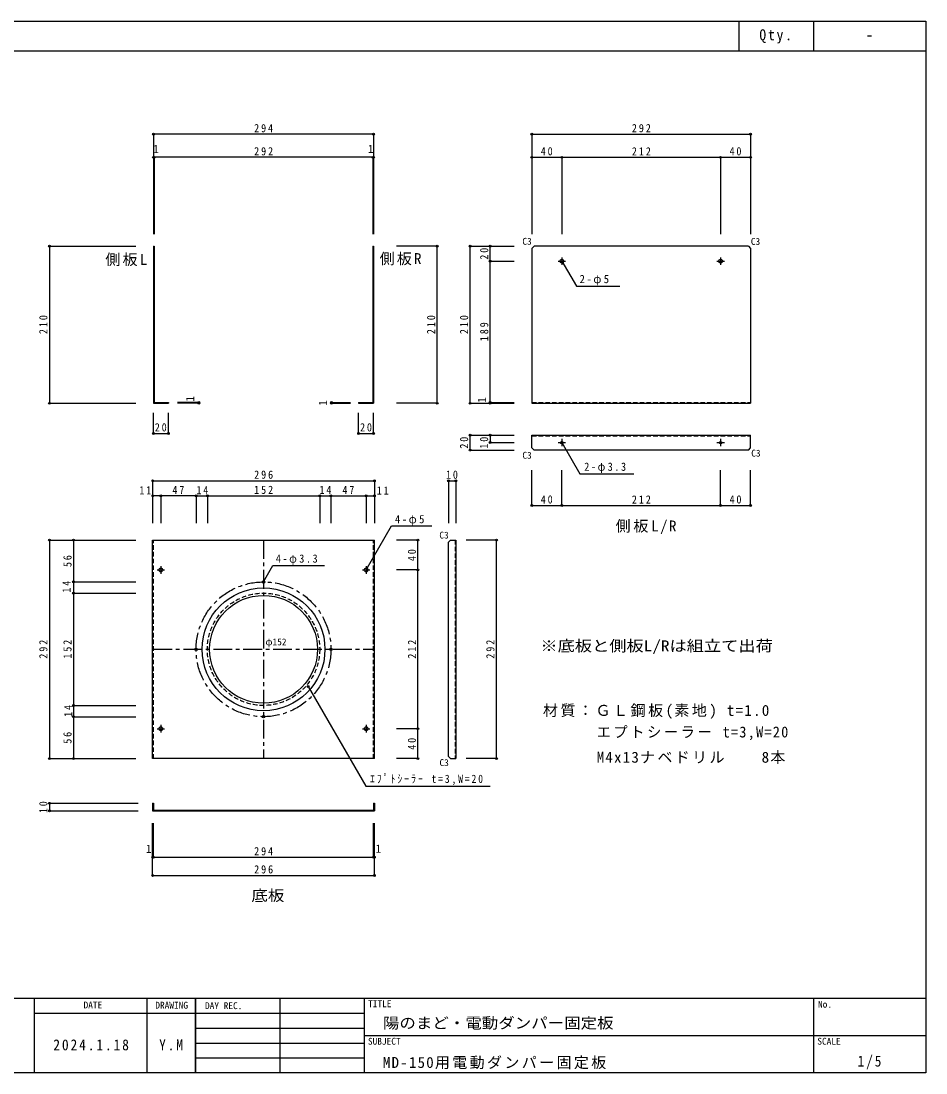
# Model space of a CAD drawing. Units: millimetres at full size, sheet at 1:5. Extents: x -2092 to 2028, y -605 to 800.
# Drawn here: x -1280 to -72, y -605 to 800 of the extents above; entities that cross this region are included whole.
import ezdxf
from ezdxf.enums import TextEntityAlignment as Align

# ---------------------------------------------------------------- set-up
doc = ezdxf.new("R2010")
doc.units = ezdxf.units.MM
doc.header["$LTSCALE"] = 5
doc.header["$PDMODE"] = 32
doc.header["$PDSIZE"] = 2.5
doc.linetypes.add('CHAIN1', pattern=[8, 5, -1, 1, -1])
doc.linetypes.add('DASHED1', pattern=[1.8, 1.2, -0.6])
doc.layers.add('0-0', color=7, linetype='Continuous')
doc.layers.add('F-0', color=2, linetype='Continuous')
doc.styles.add('ＭＳ ゴシック', font='')
doc.styles.get('ＭＳ ゴシック').set_extended_font_data('MS Gothic')

msp = doc.modelspace()

# ---------------------------------------------------------------- linework, layer by layer
at = {"layer": '0-0', "color": 4}
for p, q in [((-809.049, 648.54), (-1103.049, 648.54)), ((-1103.049, 648.54), (-1103.049, 514.972)), ((-809.049, 648.54), (-809.049, 514.972)), ((-597.749, 648.54), (-305.749, 648.54)), ((-597.749, 648.54), (-597.749, 514.972)), ((-305.749, 648.54), (-305.749, 514.972)), ((-1102.049, 617.714), (-1103.049, 617.714)), ((-1103.049, 617.714), (-1103.049, 514.972)), ((-810.049, 617.714), (-1102.049, 617.714)), ((-1102.049, 617.714), (-1102.049, 514.972)), ((-809.049, 617.714), (-810.049, 617.714)), ((-810.049, 617.714), (-810.049, 514.972)), ((-809.049, 617.714), (-809.049, 514.972)), ((-597.749, 617.714), (-557.749, 617.714)), ((-597.749, 617.714), (-597.749, 514.972)), ((-557.749, 617.714), (-557.749, 514.972)), ((-1241.896, 499.139), (-1241.896, 289.139)), ((-1241.896, 499.139), (-1126.596, 499.139)), ((-724.202, 499.139), (-778.345, 499.139)), ((-724.202, 289.139), (-724.202, 499.139)), ((-680.176, 289.139), (-680.176, 499.139)), ((-680.176, 499.139), (-621.337, 499.139)), ((-653.326, 479.139), (-653.326, 499.139)), ((-653.326, 499.139), (-621.337, 499.139)), ((-653.326, 479.139), (-621.337, 479.139)), ((-557.749, 479.139), (-538.383, 445.597)), ((-538.383, 445.597), (-480.407, 445.597)), ((-1241.896, 289.139), (-1126.596, 289.139)), ((-1042.515, 290.139), (-1070.739, 290.139)), ((-1042.515, 289.139), (-1070.739, 289.139)), ((-1042.515, 289.139), (-1042.515, 290.139)), ((-865.373, 289.139), (-865.373, 290.139)), ((-865.373, 290.139), (-839.953, 290.139)), ((-865.373, 289.139), (-839.953, 289.139)), ((-724.202, 289.139), (-778.345, 289.139)), ((-680.176, 289.139), (-621.337, 289.139)), ((-653.326, 289.139), (-653.326, 290.139)), ((-653.326, 290.139), (-621.337, 290.139)), ((-653.326, 289.139), (-621.337, 289.139)), ((-653.326, 289.139), (-621.337, 289.139)), ((-1103.049, 248.983), (-1103.049, 276.376)), ((-1083.049, 248.983), (-1083.049, 276.376)), ((-829.049, 248.983), (-829.049, 276.376)), ((-809.049, 248.983), (-809.049, 276.376)), ((-1103.049, 248.983), (-1083.049, 248.983)), ((-829.049, 248.983), (-809.049, 248.983)), ((-680.176, 226.748), (-680.176, 246.748)), ((-680.176, 246.748), (-621.337, 246.748)), ((-653.326, 246.748), (-653.326, 236.748)), ((-653.326, 246.748), (-621.337, 246.748)), ((-680.176, 226.748), (-621.337, 226.748)), ((-653.326, 236.748), (-621.337, 236.748)), ((-597.749, 152.666), (-597.749, 199.952)), ((-557.749, 152.666), (-557.749, 199.952)), ((-345.749, 152.666), (-345.749, 199.952)), ((-305.749, 152.666), (-305.749, 199.952)), ((-1104.049, 185.727), (-1104.049, 129.136)), ((-1104.049, 185.727), (-808.049, 185.727)), ((-808.049, 185.727), (-808.049, 129.136)), ((-709.284, 185.727), (-699.284, 185.727)), ((-709.284, 185.727), (-709.284, 129.136)), ((-699.284, 185.727), (-699.284, 129.136)), ((-1104.049, 165.454), (-1104.049, 129.136)), ((-1093.049, 165.454), (-1104.049, 165.454)), ((-1104.049, 165.454), (-1104.049, 129.136)), ((-1046.049, 165.454), (-1093.049, 165.454)), ((-1093.049, 165.454), (-1093.049, 129.136)), ((-1046.049, 165.454), (-1046.049, 129.136)), ((-1046.049, 165.454), (-1031.049, 165.454)), ((-1046.049, 165.454), (-1046.049, 129.136)), ((-1031.049, 165.454), (-881.049, 165.454)), ((-1031.049, 165.454), (-1031.049, 129.136)), ((-881.049, 165.454), (-881.049, 129.136)), ((-881.049, 165.454), (-866.049, 165.454)), ((-866.049, 165.454), (-866.049, 129.136)), ((-866.049, 165.454), (-819.049, 165.454)), ((-866.049, 165.454), (-866.049, 129.136)), ((-819.049, 165.454), (-819.049, 129.136)), ((-819.049, 165.454), (-808.049, 165.454)), ((-808.049, 165.454), (-808.049, 129.136)), ((-808.049, 165.454), (-808.049, 129.136)), ((-597.749, 152.666), (-557.749, 152.666)), ((-557.749, 152.666), (-345.749, 152.666)), ((-345.749, 152.666), (-305.749, 152.666)), ((-819.049, 66.589), (-784.967, 125.621)), ((-784.967, 125.621), (-731.258, 125.621)), ((-1241.896, 106.589), (-1241.896, -185.411)), ((-1241.896, 106.589), (-1126.596, 106.589)), ((-1209.662, 106.589), (-1209.662, 50.589)), ((-1209.662, 106.589), (-1126.596, 106.589)), ((-749.864, 106.589), (-778.345, 106.589)), ((-749.864, 66.589), (-749.864, 106.589)), ((-645.116, 106.589), (-685.484, 106.589)), ((-645.116, -185.411), (-645.116, 106.589)), ((-956.049, 50.589), (-943.422, 72.459)), ((-943.422, 72.459), (-874.803, 72.459)), ((-749.864, 66.589), (-778.345, 66.589)), ((-749.864, -145.411), (-749.864, 66.589)), ((-1209.662, 50.589), (-1126.596, 50.589)), ((-749.864, -145.411), (-778.345, -145.411)), ((-749.864, -185.411), (-749.864, -145.411)), ((-1241.896, -185.411), (-1126.596, -185.411)), ((-749.864, -185.411), (-778.345, -185.411)), ((-645.116, -185.411), (-685.484, -185.411)), ((-1241.896, -245.059), (-1241.896, -255.059)), ((-1241.896, -245.059), (-1123.549, -245.059)), ((-1241.896, -255.059), (-1123.549, -255.059)), ((-1104.049, -341.435), (-1104.049, -271.739)), ((-1104.049, -317.206), (-1104.049, -271.739)), ((-1103.049, -317.206), (-1103.049, -271.739)), ((-809.049, -317.206), (-809.049, -271.739)), ((-808.049, -341.435), (-808.049, -271.739)), ((-808.049, -317.206), (-808.049, -271.739)), ((-1104.049, -317.206), (-1103.049, -317.206)), ((-1103.049, -317.206), (-809.049, -317.206)), ((-809.049, -317.206), (-808.049, -317.206)), ((-1104.049, -341.435), (-808.049, -341.435))]:
    msp.add_line(p, q, dxfattribs=at)
at = {"layer": '0-0'}
for p, q in [((-1103.049, 499.139), (-1102.049, 499.139)), ((-1103.049, 499.139), (-1103.049, 289.139)), ((-1102.049, 499.139), (-1102.049, 290.139)), ((-810.049, 499.139), (-809.049, 499.139)), ((-810.049, 499.139), (-810.049, 290.139)), ((-809.049, 499.139), (-809.049, 289.139)), ((-597.749, 496.139), (-594.749, 499.139)), ((-597.749, 496.139), (-597.749, 289.139)), ((-308.749, 499.139), (-594.749, 499.139)), ((-308.749, 499.139), (-305.749, 496.139)), ((-305.749, 496.139), (-305.749, 289.139)), ((-1103.049, 289.139), (-1083.049, 289.139)), ((-1102.049, 290.139), (-1083.049, 290.139)), ((-1083.049, 290.139), (-1083.049, 289.139)), ((-829.049, 290.139), (-810.049, 290.139)), ((-597.749, 289.139), (-305.749, 289.139)), ((-597.749, 246.748), (-305.749, 246.748)), ((-597.749, 229.748), (-597.749, 246.748)), ((-305.749, 229.748), (-305.749, 246.748)), ((-597.749, 229.748), (-594.749, 226.748)), ((-308.749, 226.748), (-594.749, 226.748)), ((-308.749, 226.748), (-305.749, 229.748)), ((-808.049, -185.411), (-808.049, 106.589)), ((-706.284, 106.589), (-709.284, 103.589)), ((-709.284, -182.411), (-709.284, 103.589)), ((-706.284, 106.589), (-699.284, 106.589)), ((-699.284, 106.589), (-699.284, -185.411)), ((-709.284, -182.411), (-706.284, -185.411)), ((-706.284, -185.411), (-699.284, -185.411)), ((-1104.049, -245.059), (-1104.049, -255.059)), ((-809.049, -245.059), (-808.049, -245.059)), ((-809.049, -245.059), (-809.049, -254.059)), ((-808.049, -245.059), (-808.049, -255.059)), ((-1104.049, -255.059), (-808.049, -255.059))]:
    msp.add_line(p, q, dxfattribs=at)
at = {"layer": '0-0', "color": 4, "linetype": 'CHAIN1'}
for p, q in [((-562.749, 479.139), (-552.749, 479.139)), ((-557.749, 484.139), (-557.749, 474.139)), ((-350.749, 479.139), (-340.749, 479.139)), ((-345.749, 484.139), (-345.749, 474.139)), ((-557.749, 241.748), (-557.749, 231.748)), ((-345.749, 241.748), (-345.749, 231.748)), ((-562.749, 236.748), (-552.749, 236.748)), ((-350.749, 236.748), (-340.749, 236.748)), ((-956.049, 106.589), (-956.049, -185.411)), ((-1093.049, 71.589), (-1093.049, 61.589)), ((-819.049, 71.589), (-819.049, 61.589)), ((-1098.049, 66.589), (-1088.049, 66.589)), ((-824.049, 66.589), (-814.049, 66.589)), ((-1103.049, -39.411), (-809.049, -39.411)), ((-1093.049, -140.411), (-1093.049, -150.411)), ((-819.049, -140.411), (-819.049, -150.411)), ((-1098.049, -145.411), (-1088.049, -145.411)), ((-824.049, -145.411), (-814.049, -145.411))]:
    msp.add_line(p, q, dxfattribs=at)
at = {"layer": '0-0', "linetype": 'DASHED1'}
for p, q in [((-597.749, 290.139), (-305.749, 290.139)), ((-597.749, 245.748), (-305.749, 245.748)), ((-1103.049, -185.411), (-1103.049, 106.589)), ((-809.049, -185.411), (-809.049, 106.589)), ((-700.284, 106.589), (-700.284, -185.411))]:
    msp.add_line(p, q, dxfattribs=at)
at = {"layer": '0-0', "color": 4}
for points in [[(-557.749, 617.714), (-345.749, 617.714), (-345.749, 514.972)], [(-345.749, 617.714), (-305.749, 617.714), (-305.749, 514.972)], [(-653.326, 290.139), (-653.326, 479.139), (-621.337, 479.139)], [(-557.749, 236.748), (-533.549, 194.833), (-461.697, 194.833)], [(-1209.662, 50.589), (-1209.662, 35.589), (-1126.596, 35.589)], [(-1209.662, 35.589), (-1209.662, -114.411), (-1126.596, -114.411)], [(-896.541, -89.004), (-819.587, -222.292), (-653.407, -222.292)], [(-1209.662, -114.411), (-1209.662, -129.411), (-1126.596, -129.411)], [(-1209.662, -129.411), (-1209.662, -185.411), (-1126.596, -185.411)]]:
    msp.add_lwpolyline(points, dxfattribs=at)
at = {"layer": '0-0'}
for points in [[(-829.049, 290.139), (-829.049, 289.139), (-809.049, 289.139)], [(-808.049, -185.411), (-1104.049, -185.411), (-1104.049, 106.589), (-808.049, 106.589)], [(-1104.049, -245.059), (-1103.049, -245.059), (-1103.049, -254.059), (-809.049, -254.059)]]:
    msp.add_lwpolyline(points, dxfattribs=at)
for centre, radius in [((-557.749, 479.139), 2.5), ((-345.749, 479.139), 2.5), ((-557.749, 236.748), 1.65), ((-345.749, 236.748), 1.65), ((-1093.049, 66.589), 2.5), ((-819.049, 66.589), 2.5), ((-956.049, 50.589), 1.65), ((-1046.049, -39.411), 1.65), ((-866.049, -39.411), 1.65), ((-956.049, -129.411), 1.65), ((-1093.049, -145.411), 2.5), ((-819.049, -145.411), 2.5)]:
    msp.add_circle(centre, radius, dxfattribs=at)
at = {"layer": '0-0', "color": 4, "linetype": 'CHAIN1'}
msp.add_circle((-956.049, -39.411), 90, dxfattribs=at)
at = {"layer": '0-0', "color": 4}
for radius in [82, 72]:
    msp.add_circle((-956.049, -39.411), radius, dxfattribs=at)
at = {"layer": '0-0', "linetype": 'DASHED1'}
msp.add_circle((-956.049, -39.411), 75, dxfattribs=at)
at = {"layer": '0-0', "color": 4}
for p in [(-1103.049, 648.54), (-809.049, 648.54), (-1103.049, 617.714), (-1102.049, 617.714), (-810.049, 617.714), (-809.049, 617.714), (-1046.049, 165.454), (-1031.049, 165.454), (-881.049, 165.454), (-866.049, 165.454)]:
    msp.add_point(p, dxfattribs=at)
at = {"layer": '0-0', "color": 5}
for p in [(-597.749, 648.54), (-305.749, 648.54), (-597.749, 617.714), (-557.749, 617.714), (-345.749, 617.714), (-305.749, 617.714), (-1241.896, 499.139), (-724.202, 499.139), (-680.176, 499.139), (-653.326, 499.139), (-653.326, 479.139), (-1241.896, 289.139), (-1042.515, 290.139), (-1042.515, 289.139), (-865.373, 290.139), (-865.373, 289.139), (-724.202, 289.139), (-680.176, 289.139), (-653.326, 290.139), (-653.326, 289.139), (-1103.049, 248.983), (-1083.049, 248.983), (-829.049, 248.983), (-809.049, 248.983), (-680.176, 246.748), (-653.326, 246.748), (-680.176, 226.748), (-653.326, 236.748), (-1104.049, 185.727), (-808.049, 185.727), (-709.284, 185.727), (-699.284, 185.727), (-1104.049, 165.454), (-1093.049, 165.454), (-1046.049, 165.454), (-866.049, 165.454), (-819.049, 165.454), (-808.049, 165.454), (-597.749, 152.666), (-557.749, 152.666), (-345.749, 152.666), (-305.749, 152.666), (-1241.896, 106.589), (-1209.662, 106.589), (-749.864, 106.589), (-645.116, 106.589), (-749.864, 66.589), (-1209.662, 50.589), (-1209.662, 35.589), (-896.541, -89.004), (-1209.662, -114.411), (-1209.662, -129.411), (-749.864, -145.411), (-1241.896, -185.411), (-1209.662, -185.411), (-749.864, -185.411), (-645.116, -185.411), (-1241.896, -245.059), (-1241.896, -255.059), (-1104.049, -317.206), (-1103.049, -317.206), (-809.049, -317.206), (-808.049, -317.206), (-1104.049, -341.435), (-808.049, -341.435)]:
    msp.add_point(p, dxfattribs=at)
at = {"layer": 'F-0', "color": 5}
for p, q in [((-321.664, 799.75), (-321.664, 759.75)), ((-221.664, 799.75), (-221.664, 759.75)), ((-71.664, 799.75), (-71.664, -605.25)), ((-2091.664, 759.75), (-71.664, 759.75)), ((-2091.664, -505.25), (-71.664, -505.25)), ((-71.664, -605.25), (-2091.664, -605.25))]:
    msp.add_line(p, q, dxfattribs=at)
at = {"layer": 'F-0'}
for p, q in [((-1261.664, -605.25), (-1261.664, -505.25)), ((-1261.664, -605.25), (-1261.664, -505.25)), ((-1111.664, -505.25), (-1111.664, -605.25)), ((-1046.664, -605.25), (-1046.664, -505.25)), ((-821.664, -505.25), (-821.664, -605.25)), ((-221.664, -505.25), (-221.664, -605.25)), ((-1261.664, -525.25), (-1046.664, -525.25)), ((-1046.664, -525.25), (-821.664, -525.25)), ((-1046.664, -545.25), (-821.664, -545.25)), ((-821.664, -555.25), (-71.664, -555.25)), ((-1046.664, -565.25), (-821.664, -565.25)), ((-1046.664, -585.25), (-821.664, -585.25))]:
    msp.add_line(p, q, dxfattribs=at)
at = {"layer": 'F-0', "color": 7}
for p, q in [((-1046.664, -505.25), (-1046.664, -605.25)), ((-934.164, -505.25), (-934.164, -605.25))]:
    msp.add_line(p, q, dxfattribs=at)
at = {"layer": 'F-0', "color": 5}
msp.add_lwpolyline([(-2091.664, -605.25), (-2091.664, 799.75), (-71.664, 799.75)], dxfattribs=at)

# ---------------------------------------------------------------- texts
at = {"layer": '0-0', "style": 'ＭＳ ゴシック'}
for p in [(-1103.237, 620.135), (-816.793, 620.175), (-1112.93, -314.643), (-806.525, -314.502)]:
    msp.add_text('1', height=11, dxfattribs=at).set_placement(p, align=Align.BOTTOM_LEFT)
at = {"layer": '0-0', "color": 4, "style": 'ＭＳ ゴシック'}
for s, p in [('C3', (-610.447, 498.229)), ('C3', (-305.442, 498.049)), ('C3', (-304.926, 215.264)), ('C3', (-610.425, 212.462)), ('C3', (-721.298, 105.794)), ('φ152', (-953.484, -36.802)), ('C3', (-721.123, -198.023))]:
    msp.add_text(s, height=9.164, dxfattribs=at).set_placement(p, align=Align.BOTTOM_LEFT)
at = {"layer": '0-0', "style": 'ＭＳ ゴシック'}
for p in [(-1045.284, 291.449), (-655.687, 290.017), (-867.873, 285.889)]:
    msp.add_text('1', height=11, rotation=90, dxfattribs=at).set_placement(p, align=Align.BOTTOM_LEFT)
for s, width, p in [('※底板と側板L/Rは組立て出荷', 1.15, (-586.452, -46.518)), ('底板', 1.1, (-972.16, -379.92))]:
    msp.add_text(s, height=14.66, dxfattribs=dict(at, width=width)).set_placement(p, align=Align.BOTTOM_LEFT)
at = {"layer": '0-0', "attachment_point": 7, "style": 'ＭＳ ゴシック'}
for s, insert, char_height in [('\\T1.38;\\W0.9;294', (-968.549, 651.04), 11), ('\\T1.38;\\W0.9;292', (-464.249, 651.04), 11), ('\\T1.38;\\W0.9;292', (-968.549, 620.214), 11), ('\\T1.36;\\W0.9;40', (-585.874, 620.214), 11), ('\\T1.38;\\W0.9;212', (-464.249, 620.214), 11), ('\\T1.36;\\W0.9;40', (-333.874, 620.214), 11), ('\\T1.15;側板R', (-801.087, 473.445), 14.66), ('\\T1.15;側板L', (-1167.2, 472.355), 14.66), ('\\T1.29;\\W0.95;2-φ5', (-534.112, 446.676), 11), ('\\T1.36;\\W0.9;20', (-1101.174, 251.483), 11), ('\\T1.36;\\W0.9;20', (-827.174, 251.483), 11), ('\\T1.38;\\W0.9;296', (-968.549, 188.227), 11), ('\\T1.36;\\W0.9;10', (-712.409, 188.227), 11), ('\\T1.32;\\W0.9;2-φ3.3', (-527.795, 196.052), 11), ('\\T1.36;\\W0.9;11', (-1121.863, 167.558), 11), ('\\T1.36;\\W0.9;47', (-1077.674, 167.954), 11), ('\\T1.36;\\W0.9;14', (-1045.704, 167.754), 11), ('\\T1.38;\\W0.9;152', (-968.549, 167.954), 11), ('\\T1.36;\\W0.9;14', (-881.293, 168.025), 11), ('\\T1.36;\\W0.9;47', (-850.674, 167.954), 11), ('\\T1.36;\\W0.9;11', (-804.881, 167.305), 11), ('\\T1.36;\\W0.9;40', (-585.874, 155.166), 11), ('\\T1.38;\\W0.9;212', (-464.249, 155.166), 11), ('\\T1.36;\\W0.9;40', (-333.874, 155.166), 11), ('\\T1.29;\\W0.95;4-φ5', (-780.626, 125.939), 11), ('\\T1.19;側板L/R', (-486.054, 114.42), 14.66), ('\\T1.32;\\W0.9;4-φ3.3', (-939.579, 73.318), 11), ('\\T1.17;材質：ＧＬ鋼板(素地)\\~t=1.0', (-583.012, -132.207), 14.66), ('\\T1.18;\\W0.95;エプトシーラー\\~t=3,W=20', (-511.273, -160.91), 14.66), ('\\T1.16;M4x13ナベドリル\u3000\u30008本', (-511.222, -192.452), 14.66), ('\\T1.4;\\W0.85;ｴﾌﾟﾄｼｰﾗｰ\\~t=3,W=20', (-813.948, -220.696), 11), ('\\T1.38;\\W0.9;294', (-968.549, -314.706), 11), ('\\T1.38;\\W0.9;296', (-968.549, -338.935), 11)]:
    msp.add_mtext(s, dxfattribs=dict(at, insert=insert, char_height=char_height))
at = {"layer": '0-0', "char_height": 11, "attachment_point": 7, "rotation": 90, "style": 'ＭＳ ゴシック'}
for s, insert in [('\\T1.36;\\W0.9;20', (-655.826, 481.014)), ('\\T1.38;\\W0.9;210', (-1244.396, 381.639)), ('\\T1.38;\\W0.9;210', (-726.702, 381.639)), ('\\T1.38;\\W0.9;210', (-682.676, 381.639)), ('\\T1.38;\\W0.9;189', (-655.826, 372.139)), ('\\T1.36;\\W0.9;20', (-682.676, 228.623)), ('\\T1.36;\\W0.9;10', (-656.001, 228.625)), ('\\T1.36;\\W0.9;56', (-1212.162, 70.464)), ('\\T1.36;\\W0.9;40', (-752.364, 78.464)), ('\\T1.36;\\W0.9;14', (-1213.678, 36.277)), ('\\T1.38;\\W0.9;292', (-1244.396, -51.911)), ('\\T1.38;\\W0.9;152', (-1212.162, -51.911)), ('\\T1.38;\\W0.9;212', (-752.364, -51.911)), ('\\T1.38;\\W0.9;292', (-647.616, -51.911)), ('\\T1.36;\\W0.9;14', (-1211.328, -129.678)), ('\\T1.36;\\W0.9;56', (-1212.162, -165.536)), ('\\T1.36;\\W0.9;40', (-752.364, -173.536)), ('\\T1.36;\\W0.9;10', (-1244.396, -258.184))]:
    msp.add_mtext(s, dxfattribs=dict(at, insert=insert))
at = {"layer": 'F-0', "color": 7, "style": 'ＭＳ ゴシック'}
msp.add_text('-', height=14.66, dxfattribs=at).set_placement((-152.164, 769.75), align=Align.BOTTOM_LEFT)
at = {"layer": 'F-0', "color": 4, "style": 'ＭＳ ゴシック'}
for s, p in [('DATE', (-1196.327, -521.814)), ('DRAWING', (-1100.509, -522.089)), ('DAY REC.', (-1034.164, -522.75)), ('TITLE', (-816.403, -520.147)), ('No.', (-215.778, -520.831)), ('SUBJECT', (-816.664, -570.25)), ('SCALE', (-216.664, -570.25))]:
    msp.add_text(s, height=9.164, dxfattribs=at).set_placement(p, align=Align.BOTTOM_LEFT)
at = {"layer": 'F-0', "color": 7, "style": 'ＭＳ ゴシック', "width": 1.1}
msp.add_text('陽のまど・電動ダンパー固定板', height=14.66, dxfattribs=at).set_placement((-796.664, -550.25), align=Align.BOTTOM_LEFT)
at = {"layer": 'F-0', "color": 7, "char_height": 14.66, "attachment_point": 7, "style": 'ＭＳ ゴシック'}
for s, insert in [('\\T1.28;\\W0.9;Qty.', (-294.039, 769.75)), ('\\T1.28;\\W0.9;Qty.', (-294.039, 769.75)), ('\\T1.28;\\W0.9;2024.1.18', (-1236.664, -575.25)), ('\\T1.27;\\W0.9;Y.M', (-1095.414, -575.25)), ('\\T1.16;MD-150用電動ダンパー固定板', (-796.664, -600.25)), ('\\T1.27;\\W0.9;1/5', (-162.914, -600.25))]:
    msp.add_mtext(s, dxfattribs=dict(at, insert=insert))

doc.saveas('drawing.dxf')
